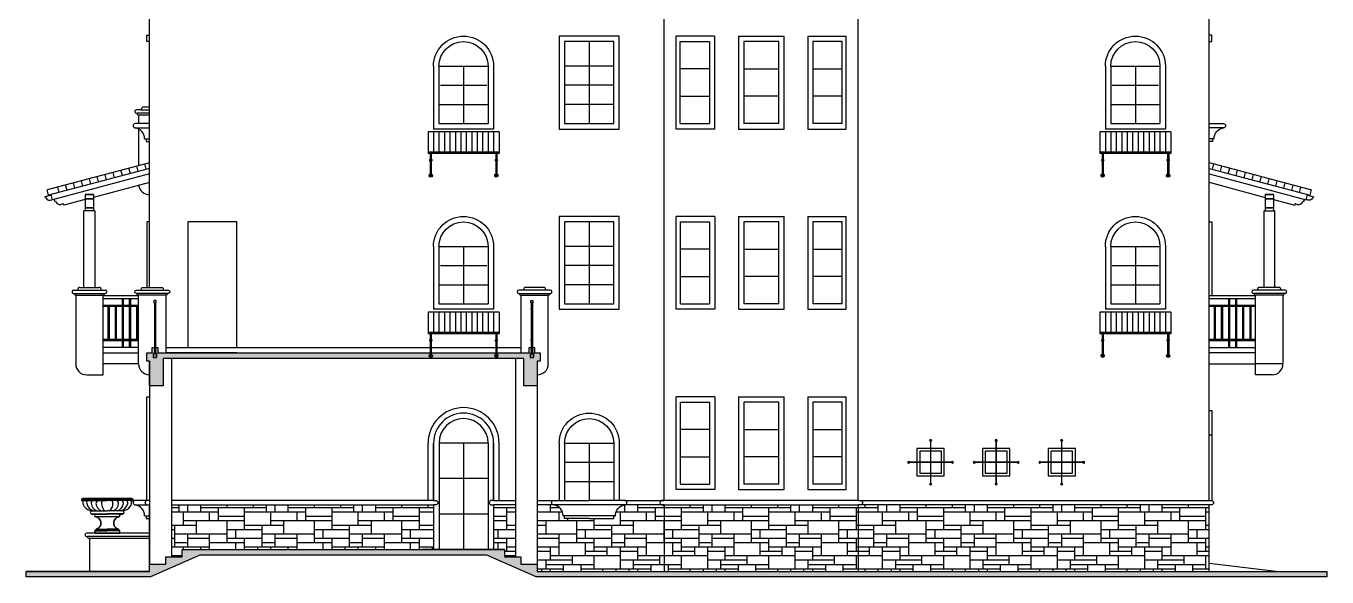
# Model space of a CAD drawing. Extents: x -34815 to 81416, y -425322 to 67478.
# Drawn here: x 43199 to 67016, y 46730 to 56815 of the extents above; entities that cross this region are included whole.
import ezdxf

# ---------------------------------------------------------------- set-up
doc = ezdxf.new("R2010")
doc.units = 0
doc.header["$LTSCALE"] = 1000
doc.header["$MEASUREMENT"] = 0
doc.linetypes.add('DASH', pattern=[0.35, 0.25, -0.1])
for name, color, linetype in [('column', 6, 'Continuous'), ('PUB_HATCH', 8, 'Continuous'), ('STAIR', 4, 'Continuous'), ('WINDOW', 4, 'Continuous'), ('y-设计-02', 7, 'Continuous'), ('填充', 5, 'Continuous')]:
    doc.layers.add(name, color=color, linetype=linetype)
doc.layers.add('WALL', color=2, linetype='Continuous', lineweight=25)
pattern_1 = [(0, (0, 0), (0, 1600), [1200, -400]), (0, (0, 80), (0, 1600), [-480, 480, -240, 400]), (0, (0, 160), (0, 1600), [-720, 880]), (0, (0, 240), (0, 1600), [720, -880]), (0, (0, 320), (0, 1600), [-320, 1280]), (0, (0, 400), (0, 1600), [560, -400, 480, -160]), (0, (560, 480), (0, 1600), [1280, -320]), (0, (-80, 560), (0, 1600), [880, -720]), (0, (-320, 640), (0, 1600), [720, -880]), (0, (0, 720), (0, 1600), [1280, -320]), (0, (0, 800), (0, 1600), [-640, 400, -240, 320]), (0, (800, 880), (0, 1600), [960, -640]), (0, (160, 960), (0, 1600), [640, -320, 240, -400]), (0, (480, 1040), (0, 1600), [640, -240, 400, -320]), (0, (1120, 1120), (0, 1600), [960, -640]), (0, (480, 1200), (0, 1600), [640, -960]), (0, (800, 1280), (0, 1600), [720, -880]), (0, (800, 1360), (0, 1600), [-480, 1120]), (0, (320, 1440), (0, 1600), [480, -1120]), (0, (800, 1520), (0, 1600), [1120, -480]), (90, (0, 640), (-1600, 1e-13), [240, -640, 560, -160]), (90, (160, 720), (-1600, 1e-13), [400, -240, 160, -800]), (90, (240, 400), (-1600, 1e-13), [160, -1440]), (90, (320, 240), (-1600, 1e-13), [160, -960, 240, -240]), (90, (400, 560), (-1600, 1e-13), [160, -1440]), (90, (480, 0), (-1600, 1e-13), [240, -720, 400, -240]), (90, (560, 320), (-1600, 1e-13), [240, -1360]), (90, (640, 720), (-1600, 1e-13), [240, -80, 160, -1120]), (90, (720, 80), (-1600, 1e-13), [240, -1360]), (90, (800, 480), (-1600, 1e-13), [240, -80, 240, -160, 400, -480]), (90, (960, 480), (-1600, 1e-13), [-1120, 160, -160, 160]), (90, (1040, 720), (-1600, 1e-13), [160, -1440]), (90, (1120, 160), (-1600, 1e-13), [160, -560, 400, -480]), (90, (1200, 400), (-1600, 1e-13), [80, -1040, 240, -240]), (90, (1280, 480), (-1600, 1e-13), [400, -400, 240, -560]), (90, (1360, 880), (-1600, 1e-13), [240, -400, 160, -800]), (90, (1440, 320), (-1600, 1e-13), [160, -1440]), (90, (1520, 480), (-1600, 1e-13), [160, -480, 240, -720])]

# ---------------------------------------------------------------- blocks, each defined once
blk = doc.blocks.new('SDFG')
at = {"layer": 'STAIR', "lineweight": 0}
for p, q in [((145969, 49636), (145969, 48836)), ((145979, 48836), (145979, 49636)), ((145969, 49241), (145574, 49241)), ((145969, 49231), (145574, 49231)), ((146374, 49241), (145979, 49241)), ((146374, 49231), (145979, 49231))]:
    blk.add_line(p, q, dxfattribs=at)
for centre, radius, start, end in [((145974, 49636), 20, 284.4775, 255.5225), ((145974, 49636), 5, 0, 180), ((145574, 49236), 20, 14.4775, 345.5225), ((145574, 49236), 5, 90, 270), ((146374, 49236), 20, 194.4775, 165.5225), ((146374, 49236), 5, 270, 90), ((145974, 48836), 20, 104.4775, 75.5225), ((145974, 48836), 5, 180, 0)]:
    blk.add_arc(centre, radius, start, end, dxfattribs=at)
at = {"layer": 'WALL'}
blk.add_lwpolyline([(146224, 49486), (146224, 48986), (145724, 48986), (145724, 49486)], close=True, dxfattribs=at)
at = {"layer": 'WINDOW'}
blk.add_lwpolyline([(146174, 49436), (146174, 49036), (145774, 49036), (145774, 49436)], close=True, dxfattribs=at)
blk = doc.blocks.new('RWE')
at = {"layer": 'WALL'}
blk.add_line((164711, 46519), (165611, 46519), dxfattribs=at)
for points in [[(164611, 46619), (165711, 46619), (165711, 44919), (164611, 44919)], [(164711, 46519), (165611, 46519), (165611, 45019), (164711, 45019)]]:
    blk.add_lwpolyline(points, close=True, dxfattribs=at)
at = {"layer": 'WINDOW'}
for p, q in [((165161, 46519), (165161, 45019)), ((164711, 46069), (165611, 46069)), ((164711, 45719), (165611, 45719)), ((164711, 45369), (165611, 45369))]:
    blk.add_line(p, q, dxfattribs=at)
blk = doc.blocks.new('rewqre')
for p, q in [((-48591, 30275), (-47291, 30275)), ((-48391, 30075), (-47491, 30075))]:
    blk.add_line(p, q)
at = {"layer": 'WALL'}
for p, q in [((-48491, 31405), (-48491, 30355)), ((-48391, 31405), (-48391, 30355)), ((-47491, 31405), (-47491, 30355)), ((-47391, 31405), (-47391, 30355))]:
    blk.add_line(p, q, dxfattribs=at)
for points in [[(-47941, 30025), (-48391, 30025), (-48391, 30075), (-48421, 30075, 0.374006), (-48591, 30275, -1), (-48591, 30355), (-47941, 30355)], [(-47941, 30025), (-47491, 30025), (-47491, 30075), (-47461, 30075, -0.374006), (-47291, 30275, 1), (-47291, 30355), (-47941, 30355)]]:
    blk.add_lwpolyline(points, format="xyb", dxfattribs=at)
for radius in [550, 450]:
    blk.add_arc((-47941, 31405), radius, 0, 180, dxfattribs=at)
at = {"layer": 'WINDOW'}
for p, q in [((-47491, 31405), (-48391, 31405)), ((-47941, 31405), (-47941, 30355)), ((-47491, 31055), (-48391, 31055)), ((-47491, 30705), (-48391, 30705))]:
    blk.add_line(p, q, dxfattribs=at)
blk = doc.blocks.new('REWREW')
for p, q in [((-71275, 36890), (-69975, 36890)), ((-71275, 36890), (-71275, 36490)), ((-69975, 36890), (-69975, 36490)), ((-71275, 36490), (-69975, 36490))]:
    blk.add_line(p, q)
at = {"layer": 'STAIR'}
for p, q in [((-71175, 36890), (-71175, 36520)), ((-71075, 36890), (-71075, 36520)), ((-70975, 36890), (-70975, 36520)), ((-70875, 36890), (-70875, 36520)), ((-70775, 36890), (-70775, 36520)), ((-70675, 36890), (-70675, 36520)), ((-70575, 36890), (-70575, 36520)), ((-70475, 36890), (-70475, 36520)), ((-70375, 36890), (-70375, 36520)), ((-70275, 36890), (-70275, 36520)), ((-70175, 36890), (-70175, 36520)), ((-70075, 36890), (-70075, 36520)), ((-69975, 36520), (-71275, 36520)), ((-71235, 36490), (-71235, 36090)), ((-71215, 36490), (-71215, 36090)), ((-70035, 36490), (-70035, 36090)), ((-70015, 36490), (-70015, 36090))]:
    blk.add_line(p, q, dxfattribs=at)
for centre, radius, start, end in [((-71225, 36370), 20, 120, 240), ((-71225, 36370), 20, 300, 60), ((-70025, 36370), 20, 120, 240), ((-70025, 36370), 20, 300, 60), ((-71225, 36090), 30, 109.4712, 70.5288), ((-71225, 36090), 10, 180, 0), ((-70025, 36090), 30, 109.4712, 70.5288), ((-70025, 36090), 10, 180, 0)]:
    blk.add_arc(centre, radius, start, end, dxfattribs=at)
at = {"layer": 'WALL'}
for p, q in [((-71175, 38090), (-71175, 36940)), ((-71075, 38090), (-71075, 37040)), ((-70175, 38090), (-70175, 37040)), ((-70075, 38090), (-70075, 36940))]:
    blk.add_line(p, q, dxfattribs=at)
for points in [[(-71175, 36940), (-70075, 36940)], [(-70175, 37040), (-71075, 37040)]]:
    blk.add_lwpolyline(points, dxfattribs=at)
for radius in [550, 450]:
    blk.add_arc((-70625, 38090), radius, 0, 180, dxfattribs=at)
at = {"layer": 'WINDOW'}
for p, q in [((-70175, 38090), (-71075, 38090)), ((-70625, 38090), (-70625, 37040)), ((-70201, 37740), (-71050, 37740)), ((-70175, 37390), (-71075, 37390))]:
    blk.add_line(p, q, dxfattribs=at)
blk = doc.blocks.new('GTEWR')
at = {"layer": 'STAIR'}
for p, q in [((-29099, -16673), (-27225, -17173)), ((-29099, -16777), (-27251, -17270)), ((-29099, -16880), (-27325, -17353)), ((-29039, -16793), (-29013, -16696)), ((-28894, -16832), (-28868, -16735)), ((-28749, -16870), (-28723, -16774)), ((-28604, -16909), (-28578, -16812)), ((-28459, -16948), (-28433, -16851)), ((-28314, -16986), (-28288, -16890)), ((-29099, -17033), (-28074, -17308)), ((-28169, -17025), (-28143, -16928)), ((-28024, -17064), (-27998, -16967)), ((-27879, -17102), (-27853, -17006)), ((-27734, -17141), (-27709, -17044)), ((-27589, -17180), (-27564, -17083)), ((-27444, -17218), (-27419, -17122)), ((-28074, -17257), (-27924, -17257)), ((-28074, -17257), (-28074, -17557)), ((-27924, -17257), (-28074, -17257)), ((-28074, -17337), (-27924, -17337)), ((-27924, -17337), (-28074, -17337)), ((-27924, -17257), (-27924, -17557)), ((-27924, -17348), (-27533, -17453)), ((-27369, -17383), (-27365, -17384)), ((-27365, -17384), (-27354, -17346)), ((-27325, -17353), (-27299, -17257)), ((-27251, -17270), (-27225, -17173)), ((-28099, -17557), (-28099, -18957)), ((-28099, -17557), (-27899, -17557)), ((-28074, -17497), (-27924, -17497)), ((-27924, -17497), (-28074, -17497)), ((-27899, -18957), (-27899, -17557)), ((-27533, -17453), (-27529, -17439)), ((-27511, -17428), (-27475, -17438)), ((-27709, -19007), (-28289, -19007)), ((-27824, -18957), (-28174, -18957)), ((-27709, -19067), (-28289, -19067)), ((-28274, -19067), (-28274, -19077)), ((-27744, -19097), (-28254, -19097)), ((-28249, -20557), (-28249, -19097)), ((-27749, -19097), (-27749, -20357)), ((-27724, -19067), (-27724, -19077)), ((-29099, -20057), (-28249, -20057)), ((-28249, -20157), (-29099, -20157)), ((-29099, -20357), (-28249, -20357)), ((-27749, -20357), (-28249, -20357)), ((-27949, -20557), (-28249, -20557))]:
    blk.add_line(p, q, dxfattribs=at)
blk.add_lwpolyline([(-27302, -17266), (-27192, -17296, -0.876976), (-27194, -17311), (-27202, -17309, -0.53627), (-27322, -17343, 2.428013)], format="xyb", dxfattribs=at)
for centre, radius, start, end in [((-27373, -17398), 15, 75, 152.7854), ((-27515, -17442), 15, 75, 165), ((-27463, -17353), 85.7, 262.1778, 333.6727), ((-28289, -19037), 30, 90, 270), ((-28174, -18997), 40, 90, 194.4775), ((-27824, -18997), 40, 345.5225, 90), ((-27709, -19037), 30, 270, 90), ((-28254, -19077), 20, 180, 270), ((-27744, -19077), 20, 270, 0), ((-27949, -20357), 200, 270, 0.0036)]:
    blk.add_arc(centre, radius, start, end, dxfattribs=at)
blk = doc.blocks.new('REW')
at = {"layer": 'WINDOW'}
for p, q in [((-107664, 35915), (-107924, 35915)), ((-107924, 35835), (-107664, 35835)), ((-107754, 35635), (-107724, 35635)), ((-107724, 35635), (-107724, 35585)), ((-107724, 35635), (-107664, 35635)), ((-107724, 35585), (-107664, 35585)), ((-107664, 35585), (-107664, 35585))]:
    blk.add_line(p, q, dxfattribs=at)
for centre, radius, start, end in [((-107924, 35875), 40, 90, 270), ((-107954, 35637), 200, 359.3523, 81.3768)]:
    blk.add_arc(centre, radius, start, end, dxfattribs=at)
blk = doc.blocks.new('er')
at = {"layer": 'STAIR'}
for p, q in [((-234578, -160987), (-235428, -160987)), ((-235428, -161047), (-234578, -161047)), ((-235428, -161167), (-234578, -161167)), ((-235428, -161187), (-234578, -161187)), ((-235339, -161187), (-235339, -161787)), ((-235319, -161187), (-235319, -161787)), ((-235209, -161187), (-235209, -161787)), ((-235189, -161187), (-235189, -161787)), ((-235079, -161047), (-235079, -161937)), ((-235059, -161047), (-235059, -161937)), ((-234949, -161047), (-234949, -161937)), ((-234929, -161047), (-234929, -161937)), ((-234819, -161187), (-234819, -161787)), ((-234799, -161187), (-234799, -161787)), ((-234689, -161187), (-234689, -161787)), ((-234669, -161187), (-234669, -161787)), ((-234578, -161787), (-235428, -161787)), ((-234578, -161807), (-235428, -161807))]:
    blk.add_line(p, q, dxfattribs=at)
blk = doc.blocks.new('fdgdfgdfg')
at = {"layer": '填充'}
for p, q in [((344913, 34403), (345375, 34403)), ((344913, 34403), (344913, 34387)), ((344913, 34387), (345375, 34387)), ((344937, 34422), (345375, 34422)), ((345097, 34200), (345375, 34200)), ((345811, 34422), (345375, 34422)), ((345837, 34403), (345375, 34403)), ((345837, 34387), (345375, 34387)), ((345654, 34200), (345375, 34200)), ((345837, 34403), (345837, 34387)), ((345100, 34147), (345375, 34147)), ((345100, 34137), (345100, 34147)), ((345100, 34138), (345375, 34138)), ((345581, 34093), (345167, 34093)), ((345649, 34147), (345375, 34147)), ((345649, 34138), (345375, 34138)), ((345649, 34137), (345649, 34147)), ((345150, 33799), (345150, 33842)), ((345150, 33841), (345375, 33841)), ((345150, 33798), (345375, 33798)), ((345169, 33857), (345375, 33857)), ((345189, 33875), (345375, 33875)), ((345560, 33875), (345375, 33875)), ((345580, 33857), (345375, 33857)), ((345599, 33841), (345375, 33841)), ((345599, 33798), (345375, 33798)), ((345599, 33799), (345599, 33842))]:
    blk.add_line(p, q, dxfattribs=at)
for centre, radius, start, end in [((344939, 34394), 27.9, 93.8519, 161.4581), ((345047, 34346), 108, 158.2572, 219.6133), ((345121, 34397), 198, 217.2984, 263.065), ((345048, 34344), 43, 100.2352, 195.8049), ((345173, 34368), 170, 191.8596, 258.5432), ((345097, 34173), 26.7, 90.8302, 274.7216), ((345144, 34333), 57.9, 108.177, 177.324), ((345253, 34354), 168, 186.2915, 246.9351), ((345234, 34328), 61.6, 108.4127, 176.2998), ((345311, 34331), 138, 179.3585, 251.071), ((345326, 34335), 54.5, 111.4836, 182.4358), ((345426, 34326), 154, 177.5283, 235.4266), ((345323, 34326), 154, 304.5734, 2.4717), ((345423, 34335), 54.5, 357.5642, 68.5164), ((345438, 34331), 138, 288.929, 0.6415), ((345515, 34328), 61.6, 3.7002, 71.5873), ((345496, 34354), 168, 293.0649, 353.7085), ((345576, 34368), 170, 281.4568, 348.1404), ((345605, 34333), 57.9, 2.676, 71.823), ((345650, 34174), 26.7, 268.0888, 82.2417), ((345627, 34398), 200, 277.7633, 322.5876), ((345701, 34344), 43, 344.1951, 79.7648), ((345702, 34346), 108, 320.3867, 21.7428), ((345810, 34395), 27.5, 17.9671, 88.3437), ((345168, 34115), 22.4, 91.0718, 268.9282), ((345148, 33981), 114, 291.1388, 80.0531), ((345603, 33981), 114, 99.9469, 248.8612), ((345580, 34115), 22.4, 271.0718, 88.9282), ((345178, 33829), 30.1, 106.7365, 154.9213), ((345193, 33850), 25.6, 99.8838, 162.2054), ((345556, 33850), 25.6, 17.7946, 80.1162), ((345571, 33829), 30.1, 25.0787, 73.2635)]:
    blk.add_arc(centre, radius, start, end, dxfattribs=at)

msp = doc.modelspace()

# ---------------------------------------------------------------- hatches: boundary and pattern name
msp.add_hatch(color=256).paths.add_polyline_path([(43199, 46830), (45460, 46830), (45460, 46963), (45760, 46963), (45760, 47096), (46060, 47096), (46060, 47230), (51960, 47230), (51960, 47096), (52260, 47096), (52260, 46963), (52560, 46963), (52560, 46830), (67016, 46830), (67016, 46730), (52538, 46730), (51636, 47130), (46383, 47130), (45481, 46730), (43199, 46730)])
at = {"layer": 'PUB_HATCH'}
msp.add_hatch(color=9, dxfattribs=at).paths.add_polyline_path([(52410, 50830), (52410, 50930), (52510, 50930), (52510, 50830), (52610, 50830), (52610, 50680), (52560, 50680), (52560, 50230), (52310, 50230), (52310, 50730), (45710, 50730), (45710, 50230), (45460, 50230), (45460, 50680), (45410, 50680), (45410, 50830), (45510, 50830), (45510, 50930), (45610, 50930), (45610, 50830), (45710, 50830), (52310, 50830)])
h = msp.add_hatch(dxfattribs=at)
h.set_pattern_fill('文化石01', color=9, scale=100, style=0)
h.set_pattern_definition(pattern_1)
h.paths.add_polyline_path([(50660, 48050), (50660, 47230), (46060, 47230), (46060, 47096), (45860, 47096), (45860, 48050)])
h = msp.add_hatch(dxfattribs=at)
h.set_pattern_fill('文化石01', color=9, scale=100, style=0)
h.set_pattern_definition(pattern_1)
h.paths.add_polyline_path([(52160, 48050), (51760, 48050), (51760, 47230), (51960, 47230), (51960, 47096), (52160, 47096)])
h = msp.add_hatch(dxfattribs=at)
h.set_pattern_fill('文化石01', color=9, scale=100, style=0)
h.set_pattern_definition(pattern_1)
edge = h.paths.add_edge_path()
edge.add_line((52560, 48050), (52560, 46963))
edge.add_line((52560, 46963), (52560, 46830))
edge.add_line((52560, 46830), (54885, 46830))
edge.add_line((54885, 46830), (54885, 48050))
edge.add_line((54885, 48050), (54160, 48050))
edge.add_arc((54160, 48090), 40, 270, 270.012, ccw=False)
edge.add_arc((54190, 47852), 200, 458.6232, 540.6477)
edge.add_line((53990, 47850), (53960, 47850))
edge.add_line((53960, 47850), (53960, 47800))
edge.add_line((53960, 47800), (53510, 47800))
edge.add_line((53510, 47800), (53060, 47800))
edge.add_line((53060, 47800), (53060, 47850))
edge.add_line((53060, 47850), (53030, 47850))
edge.add_arc((52830, 47852), 200, 359.3523, 441.3768)
edge.add_arc((52860, 48090), 40, 269.988, 270, ccw=False)
edge.add_line((52860, 48050), (52560, 48050))
h = msp.add_hatch(dxfattribs=at)
h.set_pattern_fill('文化石01', color=9, scale=100, style=0)
h.set_pattern_definition(pattern_1)
h.paths.add_polyline_path([(58434, 48050), (58434, 46830), (54885, 46830), (54885, 48050)])
h = msp.add_hatch(dxfattribs=at)
h.set_pattern_fill('文化石01', color=9, scale=100, style=0)
h.set_pattern_definition(pattern_1)
h.paths.add_polyline_path([(58434, 46830), (58434, 48050), (64860, 48050), (64860, 46830)])

# ---------------------------------------------------------------- linework, layer by layer
for p, q in [((55103, 54930), (55103, 56630)), ((55806, 56630), (55103, 56630)), ((55177, 55030), (55177, 56530)), ((55177, 56530), (55714, 56530)), ((55714, 56530), (55714, 55030)), ((55806, 56630), (55806, 54930)), ((56241, 56630), (56241, 54930)), ((56241, 56630), (57079, 56630)), ((56339, 56530), (56339, 55030)), ((56980, 56530), (56339, 56530)), ((56980, 55030), (56980, 56530)), ((57079, 54930), (57079, 56630)), ((57512, 56630), (57512, 54930)), ((57512, 56630), (58215, 56630)), ((57604, 56530), (57604, 55030)), ((58141, 56530), (57604, 56530)), ((58141, 55030), (58141, 56530)), ((58215, 54930), (58215, 56630)), ((55177, 55030), (55714, 55030)), ((56980, 55030), (56339, 55030)), ((58141, 55030), (57604, 55030)), ((55806, 54930), (55103, 54930)), ((56241, 54930), (57079, 54930)), ((57512, 54930), (58215, 54930)), ((55104, 51630), (55104, 53330)), ((55807, 53330), (55104, 53330)), ((55178, 51730), (55178, 53230)), ((55178, 53230), (55715, 53230)), ((55715, 53230), (55715, 51730)), ((55807, 53330), (55807, 51630)), ((56241, 53330), (56241, 51630)), ((56241, 53330), (57079, 53330)), ((56339, 53230), (56339, 51730)), ((56980, 53230), (56339, 53230)), ((56980, 51730), (56980, 53230)), ((57079, 51630), (57079, 53330)), ((57512, 53330), (57512, 51630)), ((57512, 53330), (58215, 53330)), ((57604, 53230), (57604, 51730)), ((58141, 53230), (57604, 53230)), ((58141, 51730), (58141, 53230)), ((58215, 51630), (58215, 53330)), ((45580, 51790), (45540, 51790)), ((45540, 51790), (45540, 51750)), ((45540, 51750), (45580, 51750)), ((45550, 51750), (45550, 50830)), ((45570, 51750), (45570, 50830)), ((45580, 51750), (45580, 51790)), ((52439, 51790), (52479, 51790)), ((52439, 51750), (52439, 51790)), ((52479, 51750), (52439, 51750)), ((52449, 51750), (52449, 50830)), ((52469, 51750), (52469, 50830)), ((52479, 51790), (52479, 51750)), ((55178, 51730), (55715, 51730)), ((56980, 51730), (56339, 51730)), ((58141, 51730), (57604, 51730)), ((45570, 51650), (45550, 51650)), ((45550, 51650), (45550, 51630)), ((45550, 51630), (45570, 51630)), ((45570, 51630), (45570, 51650)), ((52449, 51650), (52469, 51650)), ((52449, 51630), (52449, 51650)), ((52469, 51630), (52449, 51630)), ((52469, 51650), (52469, 51630)), ((55807, 51630), (55104, 51630)), ((56241, 51630), (57079, 51630)), ((57512, 51630), (58215, 51630)), ((47060, 50830), (45760, 50830)), ((55104, 48330), (55104, 50030)), ((55807, 50030), (55104, 50030)), ((55807, 50030), (55807, 48330)), ((56241, 50030), (56241, 48330)), ((56241, 50030), (57079, 50030)), ((57079, 48330), (57079, 50030)), ((57512, 50030), (57512, 48330)), ((57512, 50030), (58215, 50030)), ((58215, 48330), (58215, 50030)), ((55178, 48430), (55178, 49930)), ((55178, 49930), (55715, 49930)), ((55715, 49930), (55715, 48430)), ((56339, 49930), (56339, 48430)), ((56980, 49930), (56339, 49930)), ((56980, 48430), (56980, 49930)), ((57604, 49930), (57604, 48430)), ((58141, 49930), (57604, 49930)), ((58141, 48430), (58141, 49930)), ((50760, 49180), (50760, 47230)), ((51660, 49180), (51660, 47230)), ((55178, 48430), (55715, 48430)), ((56980, 48430), (56339, 48430)), ((58141, 48430), (57604, 48430)), ((55807, 48330), (55104, 48330)), ((56241, 48330), (57079, 48330)), ((57512, 48330), (58215, 48330)), ((64860, 46980), (66135, 46830))]:
    msp.add_line(p, q)
at = {"color": 7, "linetype": 'DASH', "ltscale": 0.05}
for p, q in [((45526, 50830), (45526, 50822)), ((45594, 50822), (45526, 50822)), ((45529, 50811), (45529, 50753)), ((45535, 50811), (45535, 50753)), ((45578, 50816), (45540, 50816)), ((45540, 50748), (45547, 50748)), ((45540, 50742), (45547, 50742)), ((45547, 50748), (45547, 50742)), ((45570, 50748), (45570, 50742)), ((45578, 50748), (45570, 50748)), ((45578, 50742), (45570, 50742)), ((45583, 50811), (45583, 50753)), ((45589, 50811), (45589, 50753)), ((45594, 50830), (45594, 50822)), ((52426, 50830), (52426, 50822)), ((52426, 50822), (52493, 50822)), ((52431, 50811), (52431, 50753)), ((52437, 50811), (52437, 50753)), ((52442, 50816), (52480, 50816)), ((52442, 50748), (52449, 50748)), ((52442, 50742), (52449, 50742)), ((52449, 50748), (52449, 50742)), ((52473, 50748), (52473, 50742)), ((52480, 50748), (52473, 50748)), ((52480, 50742), (52473, 50742)), ((52485, 50811), (52485, 50753)), ((52491, 50811), (52491, 50753)), ((52493, 50830), (52493, 50822))]:
    msp.add_line(p, q, dxfattribs=at)
for points in [[(47060, 50930), (47060, 53230), (46160, 53230), (46160, 50930)], [(45760, 50930), (45760, 50930), (52260, 50930)], [(45460, 46830), (43199, 46830)]]:
    msp.add_lwpolyline(points)
for points in [[(45570, 51080), (45550, 51080), (45550, 51060), (45570, 51060)], [(52449, 51080), (52469, 51080), (52469, 51060), (52449, 51060)]]:
    msp.add_lwpolyline(points, close=True)
for centre, radius, start, end in [((45540, 50811), 11, 90, 180), ((45540, 50753), 11, 180, 270), ((45540, 50811), 5, 90, 180), ((45540, 50753), 5, 180, 270), ((45578, 50811), 11, 0, 90), ((45578, 50811), 5, 0, 90), ((45578, 50753), 5, 270, 0), ((45578, 50753), 11, 270, 0), ((52442, 50811), 11, 90, 180), ((52442, 50753), 11, 180, 270), ((52442, 50811), 5, 90, 180), ((52442, 50753), 5, 180, 270), ((52480, 50811), 11, 0, 90), ((52480, 50811), 5, 0, 90), ((52480, 50753), 5, 270, 0), ((52480, 50753), 11, 270, 0)]:
    msp.add_arc(centre, radius, start, end, dxfattribs=at)
msp.add_arc((51210, 49180), 450, 0, 180)
at = {"layer": 'column'}
for points in [[(52410, 50830), (52410, 50930), (52510, 50930), (52510, 50830), (52610, 50830), (52610, 50680), (52560, 50680), (52560, 50230), (52310, 50230), (52310, 50730), (45710, 50730), (45710, 50230), (45460, 50230), (45460, 50680), (45410, 50680), (45410, 50830), (45510, 50830), (45510, 50930), (45610, 50930), (45610, 50830), (45710, 50830), (45710, 50830), (52310, 50830), (52310, 50830), (52410, 50830)], [(52510, 50830), (52560, 50830)], [(43199, 46830), (45460, 46830), (45460, 46963), (45760, 46963), (45760, 47096), (46060, 47096), (46060, 47230), (51960, 47230), (51960, 47096), (52260, 47096), (52260, 46963), (52560, 46963), (52560, 46830), (67016, 46830), (67016, 46730), (52538, 46730), (51636, 47130), (46383, 47130), (45481, 46730), (43199, 46730), (43199, 46830)]]:
    msp.add_lwpolyline(points, dxfattribs=at)
at = {"layer": 'STAIR'}
for p, q in [((45309, 55280), (45460, 55280)), ((45460, 55220), (45234, 55220)), ((45259, 55190), (45460, 55190)), ((45460, 54313), (43586, 53814)), ((45460, 54210), (43611, 53717)), ((45460, 54107), (43685, 53633)), ((44674, 54001), (44648, 54097)), ((44819, 54039), (44793, 54136)), ((44964, 54078), (44938, 54174)), ((45109, 54116), (45083, 54213)), ((45254, 54155), (45228, 54252)), ((45399, 54194), (45373, 54290)), ((43805, 53769), (43779, 53865)), ((43950, 53807), (43924, 53904)), ((44094, 53846), (44069, 53943)), ((44239, 53885), (44214, 53981)), ((44384, 53923), (44359, 54020)), ((45460, 53953), (44434, 53679)), ((44529, 53962), (44503, 54059)), ((43611, 53717), (43586, 53814)), ((43685, 53633), (43660, 53730)), ((43725, 53603), (43715, 53641)), ((43729, 53604), (43725, 53603)), ((44284, 53639), (43893, 53534)), ((44435, 53730), (44285, 53730)), ((44285, 53730), (44285, 53430)), ((44285, 53730), (44435, 53730)), ((44435, 53650), (44285, 53650)), ((44285, 53650), (44435, 53650)), ((44435, 53730), (44435, 53430)), ((43871, 53559), (43835, 53549)), ((43893, 53534), (43890, 53548)), ((44260, 52030), (44260, 53430)), ((44460, 53430), (44260, 53430)), ((44435, 53490), (44285, 53490)), ((44285, 53490), (44435, 53490)), ((44460, 53430), (44460, 52030)), ((44070, 51980), (44650, 51980)), ((44185, 52030), (44535, 52030)), ((45310, 51980), (45710, 51980)), ((52710, 51980), (52310, 51980)), ((44070, 51920), (44650, 51920)), ((44085, 51920), (44085, 51910)), ((44105, 51890), (44615, 51890)), ((44110, 51890), (44110, 50630)), ((44610, 50430), (44610, 51890)), ((44610, 51880), (45260, 51880)), ((45260, 51820), (44610, 51820)), ((45260, 51700), (44610, 51700)), ((44635, 51920), (44635, 51910)), ((44960, 51820), (44960, 50930)), ((44980, 51820), (44980, 50930)), ((45090, 51820), (45090, 50930)), ((45110, 51820), (45110, 50930)), ((45785, 51920), (45235, 51920)), ((52235, 51920), (52785, 51920)), ((45260, 51680), (44610, 51680)), ((44700, 51680), (44700, 51080)), ((44720, 51680), (44720, 51080)), ((44830, 51680), (44830, 51080)), ((44850, 51680), (44850, 51080)), ((45220, 51680), (45220, 51080)), ((45240, 51680), (45240, 51080)), ((44610, 51080), (45260, 51080)), ((44610, 51060), (45260, 51060)), ((45260, 50930), (44610, 50930)), ((44610, 50830), (45260, 50830)), ((45260, 50630), (44610, 50630)), ((44310, 50430), (44610, 50430)), ((45460, 47470), (44325, 47470)), ((45460, 47530), (44360, 47530)), ((44360, 47440), (44360, 46830)), ((44360, 47440), (45460, 47440)), ((51960, 47230), (50460, 47230))]:
    msp.add_line(p, q, dxfattribs=at)
for points in [[(45409, 55330), (45349, 55330, 0.414214), (45309, 55290), (45309, 55280), (45219, 55280, 1), (45219, 55220), (45234, 55220), (45234, 55210, 0.414214), (45254, 55190), (45259, 55190), (45259, 55030)], [(45261, 53900, 0.371132), (45459, 53730), (45460, 53730)], [(43662, 53720), (43552, 53691, 0.876976), (43554, 53676), (43562, 53678, 0.53627), (43683, 53644, -2.428013)], [(45460, 48130), (45420, 48130, 1), (45420, 48050), (45460, 48050)], [(44360, 47530), (44310, 47530, 1.000051), (44310, 47470), (44325, 47470), (44325, 47460, 0.414214), (44345, 47440), (44360, 47440)]]:
    msp.add_lwpolyline(points, format="xyb", dxfattribs=at)
for points in [[(45460, 55330), (45409, 55330)], [(45259, 54931), (45259, 54260)]]:
    msp.add_lwpolyline(points, dxfattribs=at)
msp.add_lwpolyline([(44902, 47832, 0.846605), (44899, 47877), (44968, 47877), (44968, 47887, 0.950234), (44973, 47941, 0.198116), (45108, 48020, 0.277061), (45125, 48132), (45160, 48132), (45160, 48149, 0.317106), (45134, 48169), (44239, 48169, 0.303853), (44214, 48149), (44214, 48132), (44249, 48132, 0.277061), (44266, 48020, 0.202392), (44403, 47941, 1.034549), (44405, 47887), (44405, 47877), (44473, 47877, 0.941137), (44475, 47831, -0.759828), (44497, 47608, 0.278837), (44476, 47590, 0.213399), (44457, 47574), (44457, 47530), (44687, 47530), (44916, 47530), (44916, 47574, 0.213399), (44897, 47590, 0.278837), (44877, 47608, -0.751864), (44900, 47831, 0.061996), (44902, 47832, 0.061996)], format="xyb", close=True, dxfattribs=at)
for centre, radius, start, end in [((43733, 53589), 15, 27.2146, 105), ((43823, 53634), 85.7, 206.3273, 277.8222), ((43875, 53544), 15, 15, 105), ((44070, 51950), 30, 90, 270), ((44185, 51990), 40, 90, 194.4775), ((44535, 51990), 40, 345.5225, 90), ((44650, 51950), 30, 270, 90), ((44105, 51910), 20, 180, 270), ((44615, 51910), 20, 270, 0), ((44310, 50630), 200, 179.9964, 270)]:
    msp.add_arc(centre, radius, start, end, dxfattribs=at)
at = {"layer": 'WALL'}
for p, q in [((54885, 48130), (54885, 58530)), ((58434, 48130), (58434, 57433)), ((64860, 48130), (64860, 57200)), ((45460, 52030), (45460, 57130)), ((45260, 50630), (45260, 51890)), ((45760, 51890), (45760, 50830)), ((52260, 51890), (52260, 50830)), ((52760, 50630), (52760, 51890)), ((45460, 50680), (45460, 46963)), ((45860, 50730), (45860, 47096)), ((52160, 50730), (52160, 47096)), ((52560, 50230), (52560, 46963)), ((50560, 48130), (50560, 49180)), ((50660, 49180), (50660, 48130)), ((50660, 48130), (50660, 49180)), ((51760, 49180), (51760, 48130)), ((51760, 48130), (51760, 49180)), ((51860, 48130), (51860, 49180)), ((50660, 48130), (45860, 48130)), ((51760, 48130), (52160, 48130)), ((52560, 48130), (52860, 48130)), ((54160, 48130), (54885, 48130)), ((58434, 48130), (54885, 48130)), ((58434, 48130), (64860, 48130)), ((45460, 46830), (45460, 48050)), ((45860, 48050), (50660, 48050)), ((50660, 48050), (50660, 47230)), ((50660, 48050), (50660, 47230)), ((51760, 48050), (51760, 47230)), ((52160, 48050), (51760, 48050)), ((51760, 48040), (51760, 47230)), ((52860, 48050), (52560, 48050)), ((54885, 48050), (54160, 48050)), ((54885, 48050), (54885, 46830)), ((54885, 48050), (58434, 48050)), ((58434, 48050), (58434, 46830)), ((64860, 48050), (58434, 48050)), ((64860, 46830), (64860, 48050)), ((51660, 47230), (50760, 47230))]:
    msp.add_line(p, q, dxfattribs=at)
for points in [[(45765, 51890), (45255, 51890, -0.414214), (45235, 51910), (45235, 51920), (45220, 51920, -1), (45220, 51980), (45310, 51980), (45310, 52000, -0.414214), (45340, 52030), (45680, 52030, -0.414268), (45710, 52000), (45710, 51980), (45800, 51980, -0.999943), (45800, 51920), (45785, 51920), (45785, 51910, -0.414187), (45765, 51890)], [(52255, 51890), (52765, 51890, 0.414214), (52785, 51910), (52785, 51920), (52800, 51920, 1), (52800, 51980), (52710, 51980), (52710, 52000, 0.414214), (52680, 52030), (52340, 52030, 0.414268), (52310, 52000), (52310, 51980), (52220, 51980, 0.999943), (52220, 51920), (52235, 51920), (52235, 51910, 0.414187), (52255, 51890)]]:
    msp.add_lwpolyline(points, format="xyb", close=True, dxfattribs=at)
for points in [[(50660, 48130), (50700, 48130, -1), (50700, 48050), (50660, 48050)], [(51760, 48130), (51720, 48130, 1), (51720, 48050), (51760, 48050)], [(54885, 48130), (54845, 48130, 1), (54845, 48050), (54885, 48050)], [(58434, 48130), (58474, 48130, -1), (58474, 48050), (58434, 48050)], [(64860, 48130), (64900, 48130, -1), (64900, 48050), (64860, 48050)]]:
    msp.add_lwpolyline(points, format="xyb", dxfattribs=at)
for centre, radius, start, end in [((45460, 50630), 200, 180, 269.9663), ((52560, 50630), 200, 270.0337, 0), ((51210, 49180), 650, 0, 180), ((51210, 49180), 550, 0, 180)]:
    msp.add_arc(centre, radius, start, end, dxfattribs=at)
at = {"layer": 'WINDOW'}
for p, q in [((55714, 56030), (55177, 56030)), ((56339, 56030), (56980, 56030)), ((57604, 56030), (58141, 56030)), ((55177, 55530), (55714, 55530)), ((56980, 55530), (56339, 55530)), ((58141, 55530), (57604, 55530)), ((55715, 52730), (55178, 52730)), ((56339, 52730), (56980, 52730)), ((57604, 52730), (58141, 52730)), ((55178, 52230), (55715, 52230)), ((56980, 52230), (56339, 52230)), ((58141, 52230), (57604, 52230)), ((55715, 49430), (55178, 49430)), ((56339, 49430), (56980, 49430)), ((57604, 49430), (58141, 49430)), ((64860, 49330), (64910, 49330)), ((51660, 49180), (50760, 49180)), ((51210, 49180), (51210, 47230)), ((55178, 48930), (55715, 48930)), ((56980, 48930), (56339, 48930)), ((58141, 48930), (57604, 48930)), ((51660, 48530), (50760, 48530)), ((51660, 47880), (50760, 47880))]:
    msp.add_line(p, q, dxfattribs=at)
for points in [[(45460, 56530), (45410, 56530), (45410, 56650), (45460, 56650)], [(64860, 56530), (64910, 56530), (64910, 56650), (64860, 56650)], [(45460, 53230), (45460, 53230), (45410, 53230), (45410, 52030)], [(64860, 53230), (64860, 53230), (64910, 53230), (64910, 51880)], [(45410, 48130), (45410, 50030), (45460, 50030)], [(64860, 49780), (64910, 49780), (64910, 48129)]]:
    msp.add_lwpolyline(points, dxfattribs=at)

# ---------------------------------------------------------------- block references
at = {"xscale": -1}
for name, p in [('REWREW', (-19416, 17990)), ('RWE', (218671, 10011)), ('REWREW', (-7116, 17990)), ('REWREW', (-19416, 14690)), ('RWE', (218671, 6711)), ('REWREW', (-7116, 14690)), ('er', (-169718, 212867)), ('rewqre', (5569, 17775))]:
    msp.add_blockref(name, p, dxfattribs=at)
at = {"layer": 'WALL'}
msp.add_blockref('GTEWR', (93959, 70987), dxfattribs=at)
at = {"layer": 'WALL', "xscale": -1}
for p in [(205734, -406), (206934, -406), (208134, -406)]:
    msp.add_blockref('SDFG', p, dxfattribs=at)
at = {"layer": 'WINDOW'}
for p in [(153123, 19115), (153123, 12215)]:
    msp.add_blockref('REW', p, dxfattribs=at)
at = {"layer": 'WINDOW', "xscale": -1}
msp.add_blockref('REW', (-42804, 19115), dxfattribs=at)
at = {"layer": 'y-设计-02', "xscale": 1.023999999975786, "yscale": 1.023999999975786, "zscale": 1.023999999975786}
msp.add_blockref('fdgdfgdfg', (-308977, 12920), dxfattribs=at)

doc.saveas('drawing.dxf')
